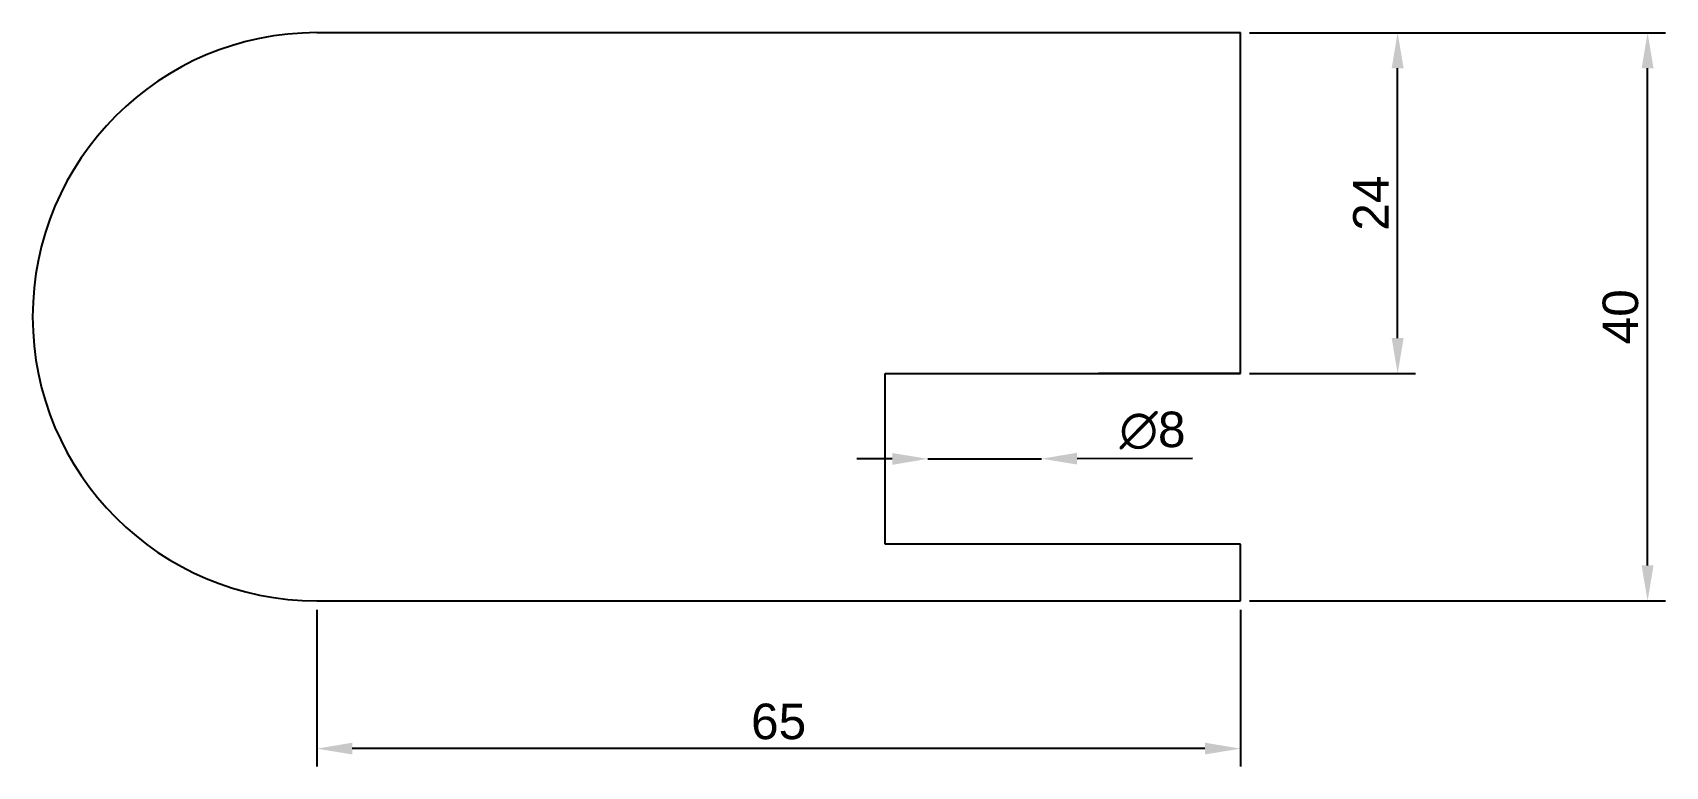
# Model space of a CAD drawing. Header units: millimetres. Extents: x 16 to 131, y -7 to 45.
import ezdxf

# ---------------------------------------------------------------- set-up
doc = ezdxf.new("R2010")
doc.units = ezdxf.units.MM
doc.layers.add('Cotas', color=5, linetype='Continuous')
doc.styles.get("Standard").update_dxf_attribs({"font": 'arial.ttf'})
doc.dimstyles.new('ISO-25', dxfattribs={"dimtxt": 2.5, "dimasz": 2.5, "dimexe": 1.25, "dimexo": 0.625, "dimtad": 1, "dimtxsty": 'Standard', "dimcen": 2.5, "dimadec": 0, "dimazin": 0, "dimtfac": 1, "dimtmove": 0, "dimatfit": 3, "dimfxl": 1, "dimarcsym": 0})

# ---------------------------------------------------------------- blocks, each defined once
blk = doc.blocks.new('*D35')
at = {"layer": 'Cotas', "color": 0, "lineweight": -2, "transparency": 16777216}
for p, q in [((76.26, 15.02), (73.76, 15.02)), ((78.76, 15.03), (86.76, 15.04)), ((97.38, 15.06), (89.26, 15.04))]:
    blk.add_line(p, q, dxfattribs=at)
at = {"layer": 'Cotas', "color": 0, "transparency": 16777216}
for points in [[(76.26, 15.44), (76.26, 14.61), (78.76, 15.03)], [(89.26, 15.46), (89.26, 14.63), (86.76, 15.04)]]:
    blk.add_solid(points, dxfattribs=at)
at = {"layer": 'Defpoints', "color": 0, "transparency": 16777216}
for p in [(78.76, 15.03), (86.76, 15.04)]:
    blk.add_point(p, dxfattribs=at)
at = {"layer": 'Cotas', "color": 0, "transparency": 16777216, "insert": (94.57, 17.02), "char_height": 2.5, "attachment_point": 5, "rotation": 0.0893}
blk.add_mtext('∅8', dxfattribs=at)
blk = doc.blocks.new('*D38')
at = {"layer": 'Cotas', "color": 0, "lineweight": -2, "transparency": 16777216}
for p, q in [((101.39, 45.03), (113.07, 45.03)), ((111.82, 23.53), (111.82, 42.53)), ((101.39, 21.03), (113.07, 21.03))]:
    blk.add_line(p, q, dxfattribs=at)
at = {"layer": 'Cotas', "color": 0, "transparency": 16777216}
for points in [[(111.4, 42.53), (112.24, 42.53), (111.82, 45.03)], [(111.4, 23.53), (112.24, 23.53), (111.82, 21.03)]]:
    blk.add_solid(points, dxfattribs=at)
at = {"layer": 'Defpoints', "color": 0, "transparency": 16777216}
for p in [(100.76, 45.03), (111.82, 45.03), (100.76, 21.03)]:
    blk.add_point(p, dxfattribs=at)
at = {"layer": 'Cotas', "color": 0, "transparency": 16777216, "insert": (109.94, 33.03), "char_height": 2.5, "attachment_point": 5, "rotation": 90}
blk.add_mtext('24', dxfattribs=at)
blk = doc.blocks.new('*D39')
at = {"layer": 'Cotas', "color": 0, "lineweight": -2, "transparency": 16777216}
for p, q in [((101.39, 45.03), (130.66, 45.03)), ((129.41, 7.53), (129.41, 42.53)), ((101.39, 5.03), (130.66, 5.03))]:
    blk.add_line(p, q, dxfattribs=at)
at = {"layer": 'Cotas', "color": 0, "transparency": 16777216}
for points in [[(128.99, 42.53), (129.83, 42.53), (129.41, 45.03)], [(128.99, 7.53), (129.83, 7.53), (129.41, 5.03)]]:
    blk.add_solid(points, dxfattribs=at)
at = {"layer": 'Defpoints', "color": 0, "transparency": 16777216}
for p in [(100.76, 45.03), (129.41, 45.03), (100.76, 5.03)]:
    blk.add_point(p, dxfattribs=at)
at = {"layer": 'Cotas', "color": 0, "transparency": 16777216, "insert": (127.51, 25.03), "char_height": 2.5, "attachment_point": 5, "rotation": 90}
blk.add_mtext('40', dxfattribs=at)
blk = doc.blocks.new('*D40')
at = {"layer": 'Cotas', "color": 0, "lineweight": -2, "transparency": 16777216}
for p, q in [((35.76, 4.41), (35.76, -6.62)), ((100.76, 4.41), (100.76, -6.62)), ((98.26, -5.37), (38.26, -5.37))]:
    blk.add_line(p, q, dxfattribs=at)
at = {"layer": 'Cotas', "color": 0, "transparency": 16777216}
for points in [[(38.26, -4.95), (38.26, -5.78), (35.76, -5.37)], [(98.26, -4.95), (98.26, -5.78), (100.76, -5.37)]]:
    blk.add_solid(points, dxfattribs=at)
at = {"layer": 'Defpoints', "color": 0, "transparency": 16777216}
for p in [(35.76, 5.03), (100.76, 5.03), (35.76, -5.37)]:
    blk.add_point(p, dxfattribs=at)
at = {"layer": 'Cotas', "color": 0, "transparency": 16777216, "insert": (68.26, -3.47), "char_height": 2.5, "attachment_point": 5}
blk.add_mtext('65', dxfattribs=at)

msp = doc.modelspace()

# ---------------------------------------------------------------- linework, layer by layer
for p, q in [((35.764, 45.033), (100.764, 45.033)), ((100.764, 21.033), (100.764, 45.033)), ((75.764, 9.033), (75.764, 21.033)), ((75.764, 21.033), (100.764, 21.033)), ((100.764, 21.033), (90.764, 21.033)), ((100.764, 9.033), (75.764, 9.033)), ((100.764, 5.033), (100.764, 9.033)), ((35.764, 5.033), (100.764, 5.033))]:
    msp.add_line(p, q)
msp.add_arc((35.764, 25.033), 20, 90, 270)

# ---------------------------------------------------------------- dimensions: what is measured, and where the dimension line sits
at = {"layer": 'Cotas'}
for base, p1, picture, middle in [((111.819, 45.033), (100.764, 21.033), '*D38', (109.939, 33.033)), ((129.409, 45.033), (100.764, 5.033), '*D39', (127.508, 25.033))]:
    dim = msp.add_linear_dim(base=base, p1=p1, p2=(100.764, 45.033), angle=90, dimstyle='ISO-25', dxfattribs=at)
    dim.commit()
    dim.dimension.update_dxf_attribs({"geometry": picture, "text_midpoint": middle})
dim = msp.add_diameter_dim_2p(p1=(78.764, 15.027, 11.5), p2=(86.764, 15.039, 11.5), dimstyle='ISO-25', dxfattribs=at)
dim.commit()
dim.dimension.update_dxf_attribs({"geometry": '*D35', "text_midpoint": (94.571, 15.051, 11.5)})
dim = msp.add_linear_dim(base=(35.764, -5.367), p1=(100.764, 5.033), p2=(35.764, 5.033), dimstyle='ISO-25', dxfattribs=at)
dim.commit()
dim.dimension.update_dxf_attribs({"geometry": '*D40', "text_midpoint": (68.264, -3.465)})

doc.saveas('drawing.dxf')
